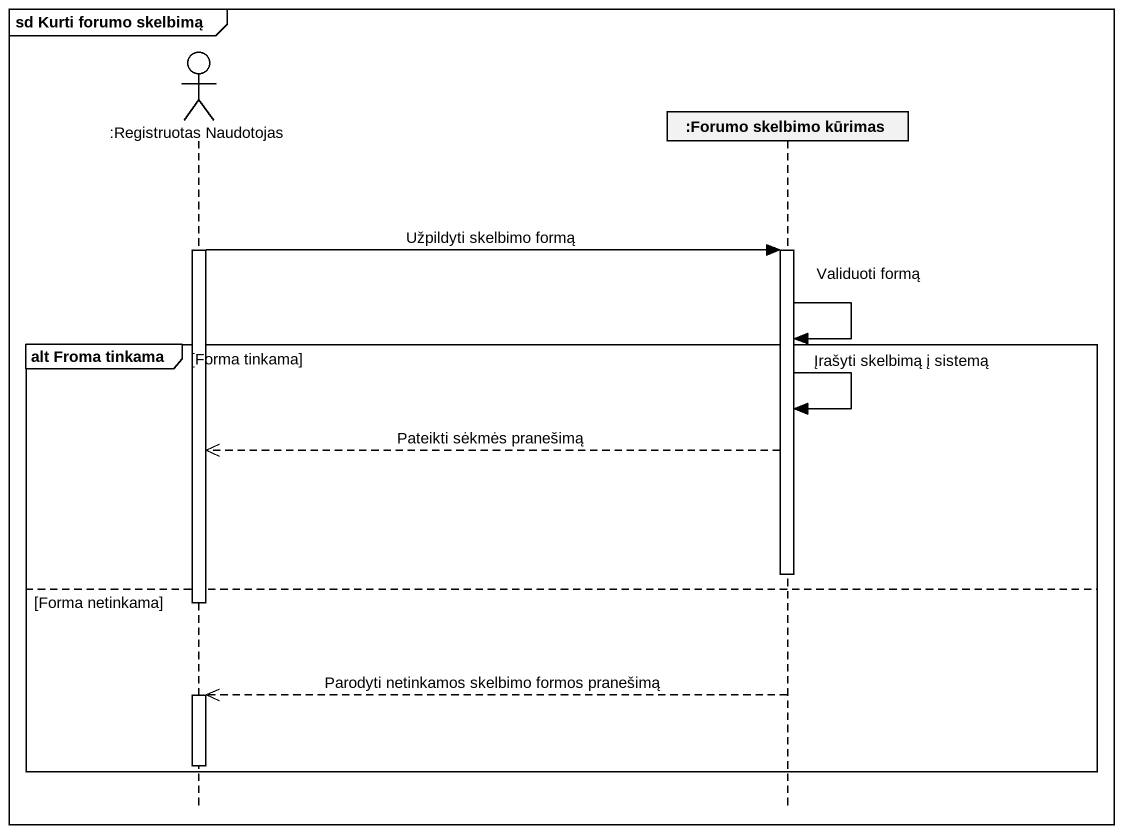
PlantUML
@startuml
mainframe sd Kurti forumo skelbimą
hide footbox
actor ":Registruotas Naudotojas" as Registruotas_Naudotojas
participant ":Forumo skelbimo kūrimas" as Forumo_skelbimo_kūrimas

activate Registruotas_Naudotojas
Registruotas_Naudotojas -> Forumo_skelbimo_kūrimas : Užpildyti skelbimo formą
activate Forumo_skelbimo_kūrimas
Forumo_skelbimo_kūrimas -> Forumo_skelbimo_kūrimas : Validuoti formą
group alt Froma tinkama [Forma tinkama]
  Forumo_skelbimo_kūrimas -> Forumo_skelbimo_kūrimas : Įrašyti skelbimą į sistemą
  Forumo_skelbimo_kūrimas -->> Registruotas_Naudotojas : Pateikti sėkmės pranešimą
  deactivate Forumo_skelbimo_kūrimas
else Forma netinkama
  deactivate Registruotas_Naudotojas
  Forumo_skelbimo_kūrimas -->> Registruotas_Naudotojas : Parodyti netinkamos skelbimo formos pranešimą
  activate Registruotas_Naudotojas
  deactivate Registruotas_Naudotojas
end
@enduml
